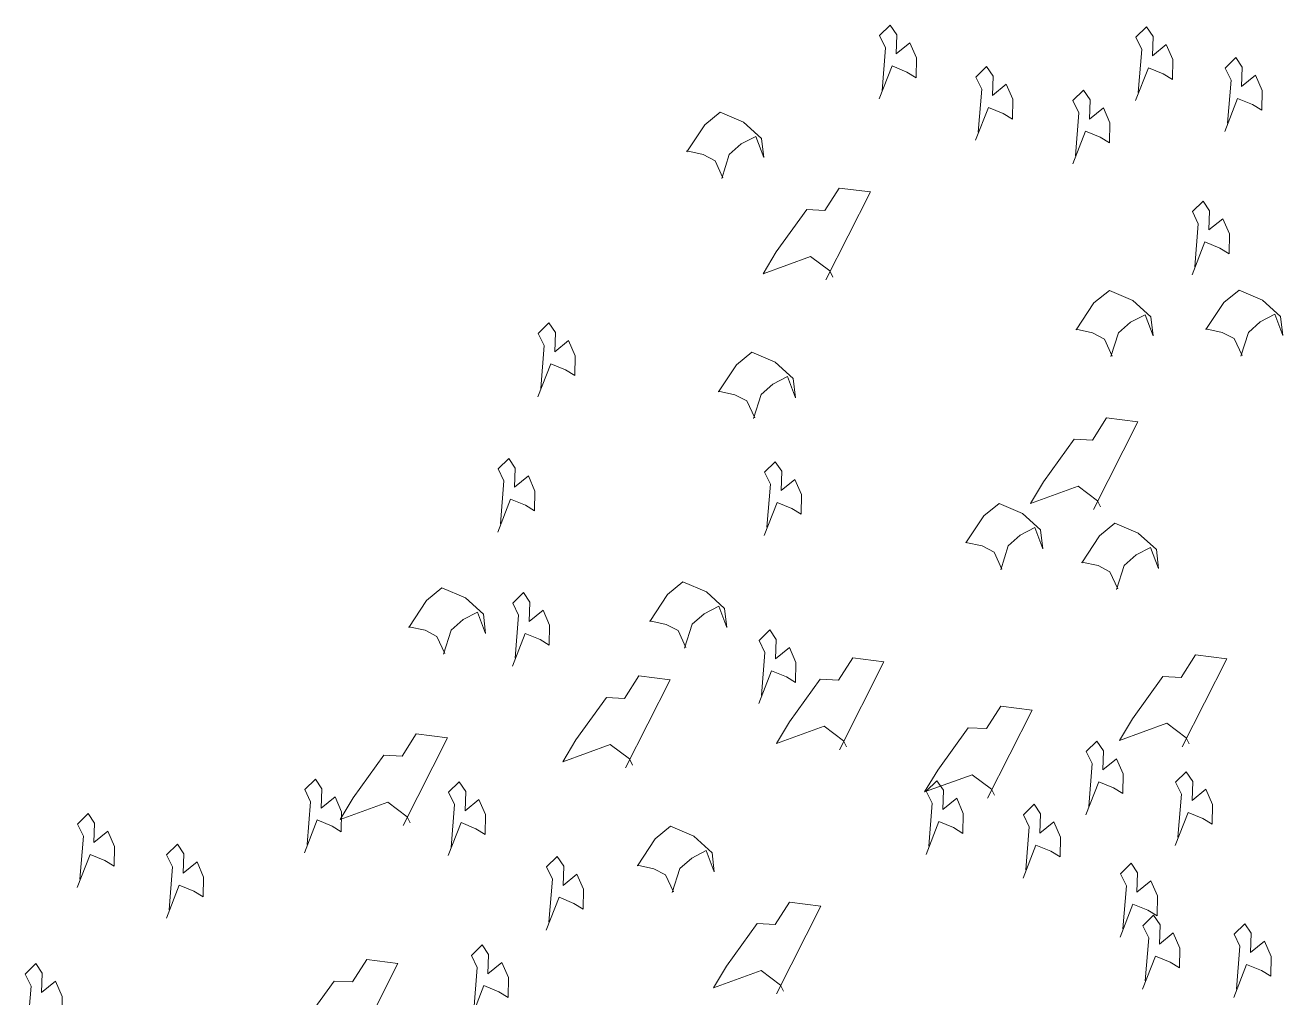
# Model space of a CAD drawing. Header units: millimetres. Extents: x 318905 to 439572, y -5133 to 105868.
# Drawn here: x 437540 to 438276, y 1470 to 2039 of the extents above; entities that cross this region are included whole.
import ezdxf

# ---------------------------------------------------------------- set-up
doc = ezdxf.new("R2010")
doc.units = ezdxf.units.MM
doc.header["$MEASUREMENT"] = 0
doc.layers.add('INTI_Agencement_Stylo_No__82', color=7, linetype='Continuous', lineweight=13, true_color=0xaaaaaa)

# ---------------------------------------------------------------- blocks, each defined once
blk = doc.blocks.new('haie[5]', base_point=(438117.27, -361.73))
at = {"layer": 'INTI_Agencement_Stylo_No__82', "linetype": 'Continuous'}
for p, q in [((438046.19, 2038.89), (438039.94, 2032.81)), ((438049.98, 2033.26), (438046.19, 2038.89)), ((438196.04, 2037.88), (438189.81, 2031.77)), ((438199.88, 2032.26), (438196.04, 2037.88)), ((438039.94, 2032.81), (438043.39, 2025.68)), ((438049.59, 2022.05), (438049.98, 2033.26)), ((438189.81, 2031.77), (438193.28, 2024.66)), ((438199.48, 2020.99), (438199.88, 2032.26)), ((438043.39, 2025.68), (438041.38, 2000.56)), ((438057.7, 2028.61), (438049.59, 2022.05)), ((438061.56, 2019.72), (438057.7, 2028.61)), ((438193.28, 2024.66), (438191.24, 1999.53)), ((438207.57, 2027.58), (438199.48, 2020.99)), ((438211.42, 2018.73), (438207.57, 2027.58)), ((438061.37, 2008.12), (438061.56, 2019.72)), ((438211.25, 2007.12), (438211.42, 2018.73)), ((438248.26, 2019.95), (438242.02, 2013.78)), ((438252.07, 2014.29), (438248.26, 2019.95)), ((438039.77, 1995.76), (438047.29, 2015.04)), ((438047.29, 2015.04), (438055.92, 2011.47)), ((438055.92, 2011.47), (438061.37, 2008.12)), ((438102.49, 2014.67), (438096.23, 2008.54)), ((438096.23, 2008.54), (438099.68, 2001.46)), ((438106.28, 2009.08), (438102.49, 2014.67)), ((438105.89, 1997.83), (438106.28, 2009.08)), ((438189.63, 1994.75), (438197.16, 2013.98)), ((438197.16, 2013.98), (438205.79, 2010.46)), ((438205.79, 2010.46), (438211.25, 2007.12)), ((438242.02, 2013.78), (438245.48, 2006.74)), ((438251.67, 2003.03), (438252.07, 2014.29)), ((438259.8, 2009.61), (438251.67, 2003.03)), ((438263.63, 2000.76), (438259.8, 2009.61)), ((438099.68, 2001.46), (438097.66, 1976.34)), ((438114, 2004.39), (438105.89, 1997.83)), ((438117.87, 1995.52), (438114, 2004.39)), ((438245.48, 2006.74), (438243.44, 1981.6)), ((438117.67, 1983.88), (438117.87, 1995.52)), ((438159.28, 2000.9), (438153.03, 1994.73)), ((438153.03, 1994.73), (438156.49, 1987.67)), ((438163.1, 1995.24), (438159.28, 2000.9)), ((438162.69, 1983.99), (438163.1, 1995.24)), ((438241.85, 1976.77), (438249.37, 1996.01)), ((438249.37, 1996.01), (438258, 1992.49)), ((438263.44, 1989.14), (438263.63, 2000.76)), ((437946.63, 1988.01), (437937.62, 1980.66)), ((437960.33, 1982.18), (437946.63, 1988.01)), ((438096.07, 1971.58), (438103.58, 1990.8)), ((438103.58, 1990.8), (438112.2, 1987.25)), ((438112.2, 1987.25), (438117.67, 1983.88)), ((438156.49, 1987.67), (438154.47, 1962.53)), ((438170.81, 1990.55), (438162.69, 1983.99)), ((438174.66, 1981.71), (438170.81, 1990.55)), ((438258, 1992.49), (438263.44, 1989.14)), ((437937.62, 1980.66), (437927.25, 1964.87)), ((437970.91, 1972.57), (437960.33, 1982.18)), ((438174.45, 1970.08), (438174.66, 1981.71)), ((437959.04, 1969.43), (437967.53, 1973.84)), ((437967.53, 1973.84), (437972.22, 1961.39)), ((437972.22, 1961.39), (437970.91, 1972.57)), ((438152.87, 1957.72), (438160.39, 1976.96)), ((438160.39, 1976.96), (438169.03, 1973.44)), ((438169.03, 1973.44), (438174.45, 1970.08)), ((437927.25, 1964.87), (437927.25, 1965.28)), ((437927.25, 1965.28), (437936.79, 1963.21)), ((437952.04, 1963.27), (437959.04, 1969.43)), ((437936.79, 1963.21), (437943.73, 1959.53)), ((437943.73, 1959.53), (437948.34, 1949.65)), ((437947.6, 1949.27), (437952.04, 1963.27)), ((438016.32, 1943.61), (438007.94, 1930.53)), ((438034.62, 1941.3), (438016.32, 1943.61)), ((438008.58, 1889.95), (438034.62, 1941.3)), ((438229.12, 1935.92), (438222.91, 1929.82)), ((438232.94, 1930.35), (438229.12, 1935.92)), ((437997.32, 1931.07), (437979.45, 1906.25)), ((438007.94, 1930.53), (437997.32, 1931.07)), ((438222.91, 1929.82), (438226.36, 1922.76)), ((438232.55, 1919.08), (438232.94, 1930.35)), ((438226.36, 1922.76), (438224.33, 1897.61)), ((438240.67, 1925.64), (438232.55, 1919.08)), ((438244.53, 1916.77), (438240.67, 1925.64)), ((438244.33, 1905.19), (438244.53, 1916.77)), ((437979.45, 1906.25), (437971.81, 1893.51)), ((438222.73, 1892.83), (438230.26, 1912.05)), ((438230.26, 1912.05), (438238.88, 1908.52)), ((438238.88, 1908.52), (438244.33, 1905.19)), ((437971.81, 1893.51), (437999.61, 1903.65)), ((437999.61, 1903.65), (438010.91, 1895.15)), ((438010.91, 1895.15), (438012.64, 1891.57)), ((438174.31, 1883.75), (438165.29, 1876.39)), ((438187.99, 1877.88), (438174.31, 1883.75)), ((438250.2, 1883.91), (438241.2, 1876.57)), ((438263.92, 1878.11), (438250.2, 1883.91)), ((438165.29, 1876.39), (438154.9, 1860.62)), ((438198.57, 1868.29), (438187.99, 1877.88)), ((438241.2, 1876.57), (438230.83, 1860.83)), ((438274.48, 1868.52), (438263.92, 1878.11)), ((438186.7, 1865.18), (438195.19, 1869.54)), ((438195.19, 1869.54), (438199.87, 1857.14)), ((438262.62, 1865.38), (438271.11, 1869.78)), ((438271.11, 1869.78), (438275.79, 1857.34)), ((438275.79, 1857.34), (438274.48, 1868.52)), ((437846.5, 1864.68), (437840.27, 1858.53)), ((437850.33, 1859.02), (437846.5, 1864.68)), ((438179.7, 1859.01), (438186.7, 1865.18)), ((438199.87, 1857.14), (438198.57, 1868.29)), ((438230.83, 1860.83), (438230.83, 1861.21)), ((438230.83, 1861.21), (438240.35, 1859.1)), ((438255.62, 1859.2), (438262.62, 1865.38)), ((437840.27, 1858.53), (437843.73, 1851.47)), ((437849.93, 1847.79), (437850.33, 1859.02)), ((437858.03, 1854.35), (437849.93, 1847.79)), ((437861.88, 1845.5), (437858.03, 1854.35)), ((438154.9, 1860.62), (438154.9, 1861)), ((438154.9, 1861), (438164.43, 1858.92)), ((438164.43, 1858.92), (438171.39, 1855.3)), ((438171.39, 1855.3), (438175.99, 1845.35)), ((438175.25, 1845), (438179.7, 1859.01)), ((438240.35, 1859.1), (438247.31, 1855.53)), ((438247.31, 1855.53), (438251.92, 1845.6)), ((438251.17, 1845.18), (438255.62, 1859.2)), ((437843.73, 1851.47), (437841.7, 1826.33)), ((437965.18, 1847.52), (437956.18, 1840.15)), ((437978.88, 1841.69), (437965.18, 1847.52)), ((437840.09, 1821.55), (437847.61, 1840.8)), ((437847.61, 1840.8), (437856.25, 1837.23)), ((437861.71, 1833.88), (437861.88, 1845.5)), ((437956.18, 1840.15), (437945.8, 1824.38)), ((437989.47, 1832.13), (437978.88, 1841.69)), ((437856.25, 1837.23), (437861.71, 1833.88)), ((437977.58, 1828.97), (437986.08, 1833.35)), ((437986.08, 1833.35), (437990.77, 1820.94)), ((437990.77, 1820.94), (437989.47, 1832.13)), ((437945.8, 1824.38), (437945.8, 1824.79)), ((437945.8, 1824.79), (437955.34, 1822.72)), ((437970.6, 1822.78), (437977.58, 1828.97)), ((437955.34, 1822.72), (437962.29, 1819.11)), ((437962.29, 1819.11), (437966.9, 1809.18)), ((437966.15, 1808.76), (437970.6, 1822.78)), ((438172.74, 1809.24), (438164.37, 1796.14)), ((438164.99, 1755.53), (438191.03, 1806.9)), ((438191.03, 1806.9), (438172.74, 1809.24)), ((438153.72, 1796.67), (438135.87, 1771.85)), ((438164.37, 1796.14), (438153.72, 1796.67)), ((437822.99, 1785.51), (437816.77, 1779.36)), ((437826.82, 1779.85), (437822.99, 1785.51)), ((437978.86, 1783.5), (437972.63, 1777.4)), ((437982.69, 1777.91), (437978.86, 1783.5)), ((437816.77, 1779.36), (437820.2, 1772.28)), ((437826.43, 1768.62), (437826.82, 1779.85)), ((437834.53, 1775.23), (437826.43, 1768.62)), ((437838.38, 1766.34), (437834.53, 1775.23)), ((437972.63, 1777.4), (437976.08, 1770.36)), ((437982.3, 1766.66), (437982.69, 1777.91)), ((437990.39, 1773.23), (437982.3, 1766.66)), ((437994.24, 1764.35), (437990.39, 1773.23)), ((437820.2, 1772.28), (437818.19, 1747.14)), ((437838.16, 1754.71), (437838.38, 1766.34)), ((437976.08, 1770.36), (437974.06, 1745.2)), ((438135.87, 1771.85), (438128.23, 1759.12)), ((438128.23, 1759.12), (438156.03, 1769.27)), ((438156.03, 1769.27), (438167.34, 1760.75)), ((437816.58, 1742.38), (437824.1, 1761.61)), ((437824.1, 1761.61), (437832.74, 1758.07)), ((437972.46, 1740.4), (437979.98, 1759.63)), ((437979.98, 1759.63), (437988.62, 1756.09)), ((437994.07, 1752.78), (437994.24, 1764.35)), ((438109.81, 1759.11), (438100.81, 1751.81)), ((438123.48, 1753.3), (438109.81, 1759.11)), ((438167.34, 1760.75), (438169.07, 1757.2)), ((437832.74, 1758.07), (437838.16, 1754.71)), ((437988.62, 1756.09), (437994.07, 1752.78)), ((438100.81, 1751.81), (438090.42, 1736)), ((438134.06, 1743.67), (438123.48, 1753.3)), ((438122.21, 1740.55), (438130.7, 1744.96)), ((438130.7, 1744.96), (438135.37, 1732.49)), ((438135.37, 1732.49), (438134.06, 1743.67)), ((438177.55, 1747.6), (438168.54, 1740.27)), ((438191.25, 1741.75), (438177.55, 1747.6)), ((438090.42, 1736), (438090.41, 1736.37)), ((438090.41, 1736.37), (438099.94, 1734.33)), ((438115.2, 1734.41), (438122.21, 1740.55)), ((438168.54, 1740.27), (438158.17, 1724.48)), ((438201.84, 1732.13), (438191.25, 1741.75)), ((438099.94, 1734.33), (438106.89, 1730.68)), ((438106.89, 1730.68), (438111.49, 1720.77)), ((438110.79, 1720.35), (438115.2, 1734.41)), ((438182.97, 1722.85), (438189.95, 1729)), ((438189.95, 1729), (438198.45, 1733.43)), ((438198.45, 1733.43), (438203.14, 1720.99)), ((438203.14, 1720.99), (438201.84, 1732.13)), ((438158.17, 1724.48), (438158.16, 1724.86)), ((438158.16, 1724.86), (438167.71, 1722.8)), ((438167.71, 1722.8), (438174.66, 1719.16)), ((438178.52, 1708.82), (438182.97, 1722.85)), ((438174.66, 1719.16), (438179.27, 1709.23)), ((437783.94, 1709.72), (437774.93, 1702.39)), ((437797.64, 1703.86), (437783.94, 1709.72)), ((437831.57, 1707.01), (437825.33, 1700.85)), ((437835.38, 1701.35), (437831.57, 1707.01)), ((437924.94, 1713.19), (437915.94, 1705.86)), ((437938.64, 1707.34), (437924.94, 1713.19)), ((437949.2, 1697.77), (437938.64, 1707.34)), ((437774.93, 1702.39), (437764.55, 1686.61)), ((437808.22, 1694.3), (437797.64, 1703.86)), ((437825.33, 1700.85), (437828.79, 1693.79)), ((437834.99, 1690.1), (437835.38, 1701.35)), ((437915.94, 1705.86), (437905.55, 1690.08)), ((437796.35, 1691.16), (437804.83, 1695.55)), ((437804.83, 1695.55), (437809.52, 1683.11)), ((437809.52, 1683.11), (437808.22, 1694.3)), ((437828.79, 1693.79), (437826.77, 1668.65)), ((437843.1, 1696.72), (437834.99, 1690.1)), ((437846.95, 1687.85), (437843.1, 1696.72)), ((437930.36, 1688.43), (437937.35, 1694.62)), ((437937.35, 1694.62), (437945.86, 1699.03)), ((437945.86, 1699.03), (437950.52, 1686.59)), ((437950.52, 1686.59), (437949.2, 1697.77)), ((437764.55, 1686.61), (437764.55, 1686.98)), ((437764.55, 1686.98), (437774.1, 1684.92)), ((437774.1, 1684.92), (437781.04, 1681.28)), ((437784.91, 1670.94), (437789.36, 1684.97)), ((437789.36, 1684.97), (437796.35, 1691.16)), ((437846.76, 1676.2), (437846.95, 1687.85)), ((437905.55, 1690.08), (437905.55, 1690.44)), ((437905.55, 1690.44), (437915.11, 1688.39)), ((437915.11, 1688.39), (437922.04, 1684.76)), ((437922.04, 1684.76), (437926.65, 1674.85)), ((437925.91, 1674.43), (437930.36, 1688.43)), ((437975.66, 1685.17), (437969.41, 1679)), ((437979.48, 1679.51), (437975.66, 1685.17)), ((437781.04, 1681.28), (437785.65, 1671.35)), ((437825.16, 1663.89), (437832.69, 1683.11)), ((437832.69, 1683.11), (437841.32, 1679.58)), ((437841.32, 1679.58), (437846.76, 1676.2)), ((437969.41, 1679), (437972.86, 1671.92)), ((437979.08, 1668.26), (437979.48, 1679.51)), ((437972.86, 1671.92), (437970.86, 1646.8)), ((437987.19, 1674.82), (437979.08, 1668.26)), ((437991.03, 1666), (437987.19, 1674.82)), ((438224.64, 1670.55), (438216.3, 1657.4)), ((438242.95, 1668.19), (438224.64, 1670.55)), ((437990.84, 1654.35), (437991.03, 1666)), ((438024.2, 1668.81), (438015.83, 1655.7)), ((438016.46, 1615.1), (438042.5, 1666.5)), ((438042.5, 1666.5), (438024.2, 1668.81)), ((438216.91, 1616.81), (438242.95, 1668.19)), ((437899.14, 1658.2), (437890.77, 1645.07)), ((437891.4, 1604.48), (437917.42, 1655.89)), ((437917.42, 1655.89), (437899.14, 1658.2)), ((437969.26, 1642.04), (437976.77, 1661.27)), ((437976.77, 1661.27), (437985.41, 1657.73)), ((437985.41, 1657.73), (437990.84, 1654.35)), ((438005.18, 1656.26), (437987.33, 1631.39)), ((438015.83, 1655.7), (438005.18, 1656.26)), ((438205.65, 1657.95), (438187.79, 1633.11)), ((438216.3, 1657.4), (438205.65, 1657.95)), ((437880.15, 1645.62), (437862.29, 1620.78)), ((437890.77, 1645.07), (437880.15, 1645.62)), ((438110.78, 1640.51), (438102.4, 1627.4)), ((438129.08, 1638.19), (438110.78, 1640.51)), ((438103.05, 1586.79), (438129.08, 1638.19)), ((438187.79, 1633.11), (438180.17, 1620.42)), ((437987.33, 1631.39), (437979.72, 1618.69)), ((437979.72, 1618.69), (438007.5, 1628.84)), ((438007.5, 1628.84), (438018.82, 1620.32)), ((438091.78, 1627.97), (438073.92, 1603.09)), ((438102.4, 1627.4), (438091.78, 1627.97)), ((438180.17, 1620.42), (438207.95, 1630.52)), ((438207.95, 1630.52), (438219.27, 1622.03)), ((437768.97, 1624.44), (437760.61, 1611.29)), ((437761.23, 1570.73), (437787.27, 1622.06)), ((437787.27, 1622.06), (437768.97, 1624.44)), ((437862.29, 1620.78), (437854.65, 1608.05)), ((438018.82, 1620.32), (438020.53, 1616.76)), ((438167.05, 1620.17), (438160.84, 1614.01)), ((438170.89, 1614.52), (438167.05, 1620.17)), ((438219.27, 1622.03), (438220.99, 1618.48)), ((437749.97, 1611.84), (437732.12, 1587.03)), ((437760.61, 1611.29), (437749.97, 1611.84)), ((437854.65, 1608.05), (437882.43, 1618.19)), ((437882.43, 1618.19), (437893.74, 1609.69)), ((438160.84, 1614.01), (438164.29, 1606.95)), ((438170.49, 1603.26), (438170.89, 1614.52)), ((437893.74, 1609.69), (437895.47, 1606.13)), ((438164.29, 1606.95), (438162.25, 1581.86)), ((438178.59, 1609.83), (438170.49, 1603.26)), ((438182.45, 1601.01), (438178.59, 1609.83)), ((437709.91, 1597.88), (437703.68, 1591.76)), ((437713.72, 1592.25), (437709.91, 1597.88)), ((438073.92, 1603.09), (438066.29, 1590.4)), ((438066.29, 1590.4), (438094.08, 1600.47)), ((438073.5, 1596.96), (438067.25, 1590.81)), ((438077.3, 1591.35), (438073.5, 1596.96)), ((438094.08, 1600.47), (438105.37, 1592.02)), ((438182.27, 1589.41), (438182.45, 1601.01)), ((438219.28, 1602.2), (438213.02, 1596.07)), ((438223.08, 1596.58), (438219.28, 1602.2)), ((438222.69, 1585.33), (438223.08, 1596.58)), ((437703.68, 1591.76), (437707.1, 1584.67)), ((437713.34, 1580.98), (437713.72, 1592.25)), ((437794.09, 1596.29), (437787.86, 1590.16)), ((437787.86, 1590.16), (437791.31, 1583.1)), ((437797.91, 1590.7), (437794.09, 1596.29)), ((437797.52, 1579.42), (437797.91, 1590.7)), ((438067.25, 1590.81), (438070.7, 1583.75)), ((438076.9, 1580.07), (438077.3, 1591.35)), ((438105.37, 1592.02), (438107.11, 1588.48)), ((438160.65, 1577.03), (438168.18, 1596.26)), ((438168.18, 1596.26), (438176.81, 1592.75)), ((438176.81, 1592.75), (438182.27, 1589.41)), ((438213.02, 1596.07), (438216.49, 1589)), ((438216.49, 1589), (438214.46, 1563.87)), ((438230.81, 1591.91), (438222.69, 1585.33)), ((438234.65, 1583.06), (438230.81, 1591.91)), ((437707.1, 1584.67), (437705.1, 1559.55)), ((437721.44, 1587.56), (437713.34, 1580.98)), ((437725.29, 1578.73), (437721.44, 1587.56)), ((437732.12, 1587.03), (437724.47, 1574.27)), ((437724.47, 1574.27), (437752.28, 1584.41)), ((437752.28, 1584.41), (437763.58, 1575.91)), ((437791.31, 1583.1), (437789.29, 1557.98)), ((437805.61, 1586.03), (437797.52, 1579.42)), ((437809.46, 1577.13), (437805.61, 1586.03)), ((438070.7, 1583.75), (438068.68, 1558.61)), ((438085.02, 1586.68), (438076.9, 1580.07)), ((438088.87, 1577.8), (438085.02, 1586.68)), ((438130.29, 1583.14), (438124.05, 1577)), ((438134.13, 1577.53), (438130.29, 1583.14)), ((438234.46, 1571.44), (438234.65, 1583.06)), ((437576.99, 1577.73), (437570.75, 1571.58)), ((437580.8, 1572.07), (437576.99, 1577.73)), ((437725.1, 1567.09), (437725.29, 1578.73)), ((437763.58, 1575.91), (437765.31, 1572.35)), ((437809.28, 1565.53), (437809.46, 1577.13)), ((438088.67, 1566.16), (438088.87, 1577.8)), ((438124.05, 1577), (438127.5, 1569.93)), ((438133.7, 1566.24), (438134.13, 1577.53)), ((438212.87, 1559.06), (438220.37, 1578.3)), ((438220.37, 1578.3), (438229, 1574.8)), ((438229, 1574.8), (438234.46, 1571.44)), ((437570.75, 1571.58), (437574.21, 1564.53)), ((437580.41, 1560.82), (437580.8, 1572.07)), ((437588.5, 1567.42), (437580.41, 1560.82)), ((437592.36, 1558.55), (437588.5, 1567.42)), ((437703.49, 1554.77), (437711.01, 1574.03)), ((437711.01, 1574.03), (437719.65, 1570.44)), ((437719.65, 1570.44), (437725.1, 1567.09)), ((437787.66, 1553.18), (437795.19, 1572.41)), ((437795.19, 1572.41), (437803.83, 1568.87)), ((437803.83, 1568.87), (437809.28, 1565.53)), ((437917.64, 1570.27), (437908.64, 1562.95)), ((437931.34, 1564.42), (437917.64, 1570.27)), ((438067.09, 1553.83), (438074.6, 1573.06)), ((438074.6, 1573.06), (438083.23, 1569.52)), ((438083.23, 1569.52), (438088.67, 1566.16)), ((438127.5, 1569.93), (438125.48, 1544.82)), ((438141.81, 1572.86), (438133.7, 1566.24)), ((438145.68, 1563.99), (438141.81, 1572.86)), ((437574.21, 1564.53), (437572.18, 1539.4)), ((437629.19, 1559.78), (437622.94, 1553.63)), ((437633, 1554.14), (437629.19, 1559.78)), ((437908.64, 1562.95), (437898.27, 1547.18)), ((437941.92, 1554.85), (437931.34, 1564.42)), ((438145.48, 1552.39), (438145.68, 1563.99)), ((437570.56, 1534.57), (437578.11, 1553.82)), ((437578.11, 1553.82), (437586.72, 1550.3)), ((437592.18, 1546.95), (437592.36, 1558.55)), ((437622.94, 1553.63), (437626.4, 1546.55)), ((437632.62, 1542.89), (437633, 1554.14)), ((437851.33, 1552.63), (437845.08, 1546.5)), ((437855.16, 1547.04), (437851.33, 1552.63)), ((437930.06, 1551.7), (437938.56, 1556.1)), ((437938.56, 1556.1), (437943.23, 1543.67)), ((437943.23, 1543.67), (437941.92, 1554.85)), ((438123.88, 1540.01), (438131.4, 1559.24)), ((438131.4, 1559.24), (438140.04, 1555.72)), ((438140.04, 1555.72), (438145.48, 1552.39)), ((437586.72, 1550.3), (437592.18, 1546.95)), ((437626.4, 1546.55), (437624.37, 1521.43)), ((437640.72, 1549.43), (437632.62, 1542.89)), ((437644.58, 1540.6), (437640.72, 1549.43)), ((437845.08, 1546.5), (437848.54, 1539.41)), ((437854.76, 1535.72), (437855.16, 1547.04)), ((437898.27, 1547.18), (437898.26, 1547.59)), ((437898.26, 1547.59), (437907.8, 1545.47)), ((437907.8, 1545.47), (437914.74, 1541.84)), ((437918.61, 1531.56), (437923.05, 1545.56)), ((437923.05, 1545.56), (437930.06, 1551.7)), ((438187.04, 1548.68), (438180.81, 1542.51)), ((438190.87, 1543.04), (438187.04, 1548.68)), ((437644.38, 1528.98), (437644.58, 1540.6)), ((437848.54, 1539.41), (437846.52, 1514.3)), ((437862.85, 1542.32), (437854.76, 1535.72)), ((437866.7, 1533.49), (437862.85, 1542.32)), ((437914.74, 1541.84), (437919.35, 1531.94)), ((438180.81, 1542.51), (438184.26, 1535.47)), ((438190.49, 1531.77), (438190.87, 1543.04)), ((438198.57, 1538.38), (438190.49, 1531.77)), ((438202.42, 1529.53), (438198.57, 1538.38)), ((437622.78, 1516.63), (437630.29, 1535.86)), ((437630.29, 1535.86), (437638.92, 1532.34)), ((437638.92, 1532.34), (437644.38, 1528.98)), ((437866.52, 1521.85), (437866.7, 1533.49)), ((438184.26, 1535.47), (438182.24, 1510.35)), ((437844.91, 1509.54), (437852.44, 1528.77)), ((437852.44, 1528.77), (437861.07, 1525.21)), ((437861.07, 1525.21), (437866.52, 1521.85)), ((437987.33, 1525.9), (437978.95, 1512.8)), ((437979.59, 1472.23), (438005.62, 1523.59)), ((438005.62, 1523.59), (437987.33, 1525.9)), ((438180.65, 1505.53), (438188.15, 1524.81)), ((438188.15, 1524.81), (438196.79, 1521.24)), ((438202.25, 1517.9), (438202.42, 1529.53)), ((438200.14, 1518.21), (438193.9, 1512.11)), ((438196.79, 1521.24), (438202.25, 1517.9)), ((438203.97, 1512.62), (438200.14, 1518.21)), ((437968.33, 1513.37), (437950.47, 1488.51)), ((437978.95, 1512.8), (437968.33, 1513.37)), ((438193.9, 1512.11), (438197.38, 1505.06)), ((438203.57, 1501.37), (438203.97, 1512.62)), ((438253.49, 1513.29), (438247.26, 1507.18)), ((438257.32, 1507.7), (438253.49, 1513.29)), ((437807.44, 1500.94), (437801.19, 1494.79)), ((437811.26, 1495.32), (437807.44, 1500.94)), ((438197.38, 1505.06), (438195.35, 1479.9)), ((438211.67, 1507.93), (438203.57, 1501.37)), ((438215.54, 1499.07), (438211.67, 1507.93)), ((438247.26, 1507.18), (438250.72, 1500.1)), ((438256.92, 1496.42), (438257.32, 1507.7)), ((438265.02, 1503), (438256.92, 1496.42)), ((438268.89, 1494.16), (438265.02, 1503)), ((437801.19, 1494.79), (437804.64, 1487.72)), ((437810.87, 1484.05), (437811.26, 1495.32)), ((438193.74, 1475.1), (438201.27, 1494.35)), ((438201.27, 1494.35), (438209.88, 1490.79)), ((438215.34, 1487.46), (438215.54, 1499.07)), ((438250.72, 1500.1), (438248.69, 1474.98)), ((438268.69, 1482.53), (438268.89, 1494.16)), ((437546.37, 1490), (437540.17, 1483.87)), ((437550.21, 1484.38), (437546.37, 1490)), ((437739.93, 1492.33), (437731.56, 1479.22)), ((437732.18, 1438.63), (437758.23, 1490.01)), ((437758.23, 1490.01), (437739.93, 1492.33)), ((437804.64, 1487.72), (437802.62, 1462.59)), ((437818.96, 1490.63), (437810.87, 1484.05)), ((437822.82, 1481.8), (437818.96, 1490.63)), ((437950.47, 1488.51), (437942.81, 1475.8)), ((438209.88, 1490.79), (438215.34, 1487.46)), ((438247.1, 1470.18), (438254.61, 1489.41)), ((438254.61, 1489.41), (438263.24, 1485.89)), ((437540.17, 1483.87), (437543.61, 1476.78)), ((437549.81, 1473.13), (437550.21, 1484.38)), ((437557.93, 1479.69), (437549.81, 1473.13)), ((437561.78, 1470.8), (437557.93, 1479.69)), ((437720.92, 1479.79), (437703.06, 1454.93)), ((437731.56, 1479.22), (437720.92, 1479.79)), ((437822.61, 1470.14), (437822.82, 1481.8)), ((437942.81, 1475.8), (437970.61, 1485.94)), ((437970.61, 1485.94), (437981.92, 1477.44)), ((438263.24, 1485.89), (438268.69, 1482.53)), ((437543.61, 1476.78), (437541.59, 1451.65)), ((437801.02, 1457.82), (437808.54, 1477.08)), ((437808.54, 1477.08), (437817.18, 1473.52)), ((437817.18, 1473.52), (437822.61, 1470.14)), ((437981.92, 1477.44), (437983.66, 1473.86)), ((437561.59, 1459.2), (437561.78, 1470.8))]:
    blk.add_line(p, q, dxfattribs=at)

msp = doc.modelspace()

# ---------------------------------------------------------------- block references
at = {"layer": 'INTI_Agencement_Stylo_No__82', "linetype": 'Continuous'}
msp.add_blockref('haie[5]', (438117.268, -361.728), dxfattribs=at)

doc.saveas('drawing.dxf')
